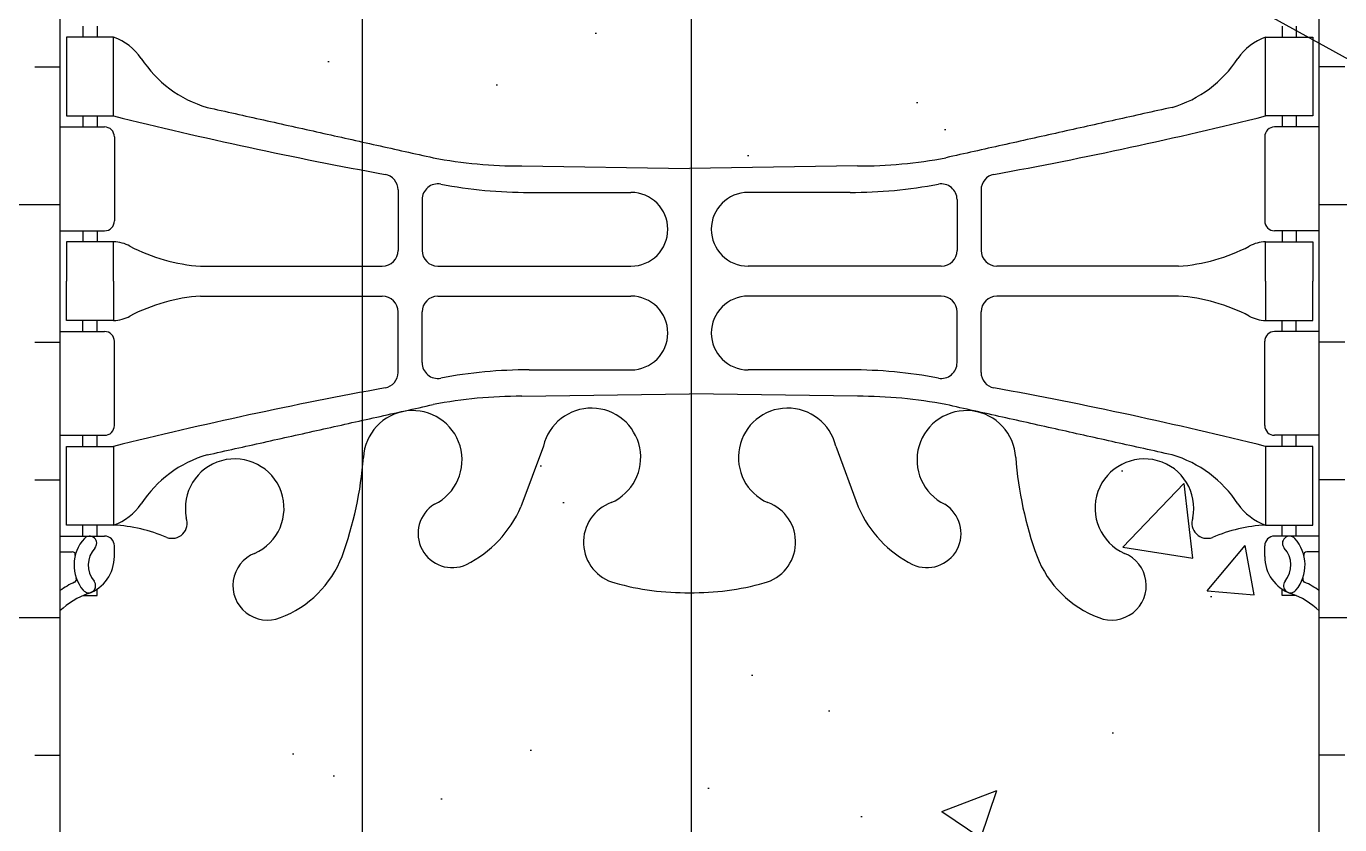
# Model space of a CAD drawing. Header units: inches. Extents: x 16 to 68.3, y 21.2 to 93.9.
# Drawn here: x 41.79 to 50.14, y 75.61 to 80.68 of the extents above; entities that cross this region are included whole.
import ezdxf

# ---------------------------------------------------------------- set-up
doc = ezdxf.new("R2010")
doc.units = ezdxf.units.IN
doc.header["$LTSCALE"] = 0.5
doc.header["$MEASUREMENT"] = 0
for name, color, linetype in [('HATCH', 12, 'Continuous'), ('line25', 2, 'Continuous'), ('LINE3', 3, 'Continuous'), ('TEXT', 4, 'Continuous'), ('Web_Edge', 9, 'Continuous')]:
    doc.layers.add(name, color=color, linetype=linetype)
doc.styles.add('DIM', font='romans.shx', dxfattribs={"width": 0.7})
doc.dimstyles.new('ext_12', dxfattribs={"dimscale": 12, "dimtxt": 0.09375, "dimasz": 0.09375, "dimexe": 0.09375, "dimexo": 0.0625, "dimgap": 0.0625, "dimtad": 1, "dimdec": 1, "dimzin": 3, "dimdsep": 46, "dimlunit": 4, "dimtxsty": 'DIM', "dimcen": 0.09, "dimdle": 0.09375, "dimclrt": 4, "dimadec": 0, "dimazin": 0, "dimtfac": 1, "dimtdec": 1, "dimtmove": 2, "dimatfit": 3, "dimfxl": 1, "dimfrac": 2, "dimtolj": 1, "dimtzin": 0, "dimarcsym": 0})
pattern_1 = [(50, (0, 0), (3.586300913003767, -0.3137606749129755), [0.375, -4.125]), (355, (0, 0), (-0.693756668065, 3.760960668500059), [0.3, -3.3]), (100.4514, (0.2988584, -0.0261467), (2.892546908570108, 3.447197710304768), [0.31870095, -3.50571056]), (46.18420000000001, (0, 1), (5.336205243128222, -0.8275950716450904), [0.5625, -6.1875]), (96.6356, (0.444683725, 0.931033465), (4.673313527743517, 4.870589354502209), [0.47805144, -5.258565]), (351.1842, (0, 1), (4.673309725668136, 4.870593004626623), [0.45, -4.95]), (21, (0.5, 0.75), (2.984535260592308, -2.013094453326694), [0.375, -4.125]), (326.0000000000001, (0.5, 0.75), (1.216576659607909, 3.625750225234265), [0.3, -3.3]), (71.4514, (0.748711165, 0.58224197), (4.20111314290745, 1.612652483549762), [0.31870095, -3.50571056]), (37.50000000000001, (0, 0), (0.06079927658645334, 1.664469269156557), [0, -3.26, 0, -3.35, 0, -3.3125]), (7.499999999999999, (0, 0), (1.315347687210743, 1.972058559411801), [0, -1.91, 0, -3.185, 0, -1.2625]), (327.5, (-1.115, 0), (2.669112180862045, -0.112774358671899), [0, -1.25, 0, -3.9, 0, -5.175]), (317.5, (-1.615, 0), (2.915930846711931, 0.5005249116615882), [0, -1.625, 0, -2.59, 0, -3.675])]

msp = doc.modelspace()

# ---------------------------------------------------------------- hatches: boundary and pattern name
at = {"layer": 'HATCH'}
h = msp.add_hatch(dxfattribs=at)
h.set_pattern_fill('INSUL', color=256, scale=7, style=0)
h.set_pattern_definition([(0, (-2884.155831338762, -322.0766072067573), (0, 2.625), []), (0, (-2884.155831338762, -321.2016072067573), (0, 2.625), [0.875, -0.875]), (0, (-2884.155831338762, -320.3266072067573), (0, 2.625), [0.875, -0.875])])
h.paths.add_polyline_path([(39.38075037272097, 74.93290685595431), (39.81825037272097, 74.93290685595431), (39.81825037272097, 75.43290685595431), (41.31825037272097, 75.43290685595431), (41.31825037272097, 74.93290685595431), (42.00575037272097, 74.93290685595431), (42.00575037272097, 92.93290685595431), (41.31825037272097, 92.93290685595431), (41.31825037272097, 93.43290685595431), (39.81825037272097, 93.43290685595431), (39.81825037272097, 92.93290685595431), (39.38075037272097, 92.93290685595431)])
h = msp.add_hatch(dxfattribs=at)
h.set_pattern_fill('INSUL', color=256, scale=7, style=0)
h.set_pattern_definition([(180, (2976.167332084206, -322.0766072067573), (0, 2.625), []), (180, (2976.167332084206, -321.2016072067573), (0, 2.625), [0.875, -0.875]), (180, (2976.167332084206, -320.3266072067573), (0, 2.625), [0.875, -0.875])])
h.paths.add_polyline_path([(52.63075037272097, 74.93290685595431), (52.19325037272097, 74.93290685595431), (52.19325037272051, 75.43290685595426), (50.69325037272097, 75.43290685595437), (50.69325037272097, 74.93290685595437), (50.00575037272097, 74.93290685595426), (50.00575037272097, 92.93290685595437), (50.69325037272097, 92.93290685595426), (50.69325037272097, 93.43290685595426), (52.19325037272051, 93.43290685595437), (52.19325037272097, 92.93290685595426), (52.63075037272097, 92.93290685595431)])
h = msp.add_hatch(dxfattribs=at)
h.set_pattern_fill('AR-CONC', color=256, scale=0.5)
h.set_pattern_definition([(49.99999999999999, (0, 0), (3.586300913003767, -0.3137606749129755), [0.375, -4.125]), (355, (0, 0), (-0.693756668065, 3.760960668500059), [0.3, -3.3]), (100.45144446, (0.298858405, -0.02614672), (2.89254423363556, 3.447199954843147), [0.3187009599999999, -3.505710559999999]), (46.18420000000001, (0, 1), (5.336206653357862, -0.8275964039653827), [0.5625, -6.1875]), (96.63563549, (0.444683725, 0.931033465), (4.673309728371142, 4.870593003872752), [0.47805171, -5.258568799999999]), (351.1841639899999, (0, 1), (4.673309725273866, 4.870593001349951), [0.45, -4.950000005]), (21, (0.5, 0.75), (2.984535260592308, -2.013094453326694), [0.375, -4.125]), (326.0000000000001, (0.5, 0.75), (1.216576659607909, 3.625750225234265), [0.3, -3.3]), (71.45144474, (0.74871127, 0.58224213), (4.201111883649856, 1.612655764031769), [0.31870095, -3.50571056]), (37.50000000000001, (0, 0), (0.06079927658645334, 1.664469269156557), [0, -3.26, 0, -3.35, 0, -3.3125]), (7.499999999999999, (0, 0), (1.315347687210743, 1.972058559411801), [0, -1.91, 0, -3.185, 0, -1.2625]), (327.5, (-1.115, 0), (2.669112180862045, -0.1127743586718988), [0, -1.25, 0, -3.9, 0, -5.175]), (317.5, (-1.615, 0), (2.915930846711931, 0.5005249116615886), [0, -1.625, 0, -2.59, 0, -3.675])])
edge = h.paths.add_edge_path()
edge.add_arc((49.65974737583271, 86.34523039092467), 0.4999999999999998, 46.21088882983787, 66.42182151813422)
edge.add_line((49.85974737586201, 86.80348796040747), (49.76974737586147, 86.80348796040059))
edge.add_line((49.76974737586147, 86.80348796040059), (49.76974737585874, 86.84521402032473))
edge.add_arc((49.9097473758427, 87.05233717210766), 0.2499999999999988, 180.0000000030875, 235.94420226187, ccw=False)
edge.add_line((49.6597473758427, 87.05233717209418), (49.65974737583906, 87.11983717210428))
edge.add_arc((49.72224737583906, 87.11983717210765), 0.06250000000000001, 89.99999999998698, 180.0000000030875, ccw=False)
edge.add_line((49.72224737583907, 87.18233717210765), (49.76974737583691, 87.18233717210764))
edge.add_line((49.76974737583691, 87.18233717210764), (49.76974737583237, 87.25233717210764))
edge.add_line((49.76974737583237, 87.25233717210764), (49.6647473758477, 87.25233717210764))
edge.add_arc((49.78715602700481, 87.59494103462791), 0.3638149041640578, 212.0424222806901, 250.3387412735826, ccw=False)
edge.add_arc((48.86403713168669, 86.98371098329338), 0.743499063761513, 34.22801950081571, 73.81071145721748)
edge.add_spline(control_points=[(49.07133327597398, 87.6977272060627), (47.63388327597409, 88.01818720606272)], knot_values=[0, 0, 1, 1], degree=1, periodic=0)
edge.add_arc((47.07754542795036, 85.08658239844536), 2.983926699701091, 79.25461642973926, 90.09946546446955)
edge.add_line((47.07236533425804, 88.07050460182438), (46.01729402065462, 88.08608661676334))
edge.add_line((46.01729402065462, 88.08608661676334), (46.01729402065461, 79.77972709514529))
edge.add_line((46.01729402065461, 79.77972709514529), (47.07236533425807, 79.79530911008425))
edge.add_arc((47.07754542795034, 82.77923131346327), 2.983926699701083, 269.9005345355316, 280.745383570264)
edge.add_spline(control_points=[(47.63388327597409, 79.84762650584591), (49.07133327597398, 80.16808650584593)], knot_values=[0, 0, 1, 1], degree=1, periodic=0)
edge.add_arc((48.86403713168669, 80.88210272861525), 0.7434990637615129, 286.1892885427836, 325.7719804991818)
edge.add_arc((49.78715602700481, 80.27087267728072), 0.3638149041640576, 109.66125872641629, 147.9575777193149, ccw=False)
edge.add_line((49.6647473758477, 80.61347653980098), (49.76974737583237, 80.61347653980098))
edge.add_line((49.76974737583237, 80.61347653980098), (49.76974737583691, 80.68347653980099))
edge.add_line((49.76974737583691, 80.68347653980099), (49.72224737583907, 80.68347653980098))
edge.add_arc((49.72224737583906, 80.74597653980098), 0.06250000000000001, 179.9999999969125, 270.000000000013, ccw=False)
edge.add_line((49.65974737583906, 80.74597653980435), (49.6597473758427, 80.81347653981445))
edge.add_arc((49.9097473758427, 80.81347653980097), 0.2499999999999989, 124.05579773813, 179.9999999969125, ccw=False)
edge.add_line((49.76974737585874, 81.0205996915839), (49.76974737586147, 81.06232575150804))
edge.add_line((49.76974737586147, 81.06232575150804), (49.85974737586201, 81.06232575150116))
edge.add_arc((49.65974737583271, 81.52058332098396), 0.4999999999999999, 293.5781784818658, 313.7891111701621)
edge.add_line((50.00575037272097, 81.15963744395481), (50.00575037272097, 86.70617626795382))
edge = h.paths.add_edge_path()
edge.add_line((46.01729402065462, 88.08608661676334), (46.00575037272141, 88.08625710125308))
edge.add_line((46.00575037272141, 88.08625710125308), (44.93913541118481, 88.07050460182438))
edge.add_arc((44.9339553174925, 85.08658239844536), 2.983926699701082, 89.90053453553061, 100.7453835702634)
edge.add_spline(control_points=[(44.37761746946876, 88.01818720606272), (43.92738470849633, 87.91781391267426)], knot_values=[0.6867837065828728, 0.6867837065828728, 1, 1], degree=1, periodic=0)
edge.add_line((43.92738470857714, 87.91781391269228), (43.92738470857714, 79.94799979921636))
edge.add_spline(control_points=[(43.92738470849633, 79.94799979923438), (44.37761746946876, 79.84762650584591)], knot_values=[0.6867837065828678, 0.6867837065828678, 1, 1], degree=1, periodic=0)
edge.add_arc((44.9339553174925, 82.77923131346327), 2.983926699701082, 259.2546164297359, 270.0994654644676)
edge.add_line((44.93913541118473, 79.79530911008425), (46.00575037272156, 79.77955661065555))
edge.add_line((46.00575037272156, 79.77955661065555), (46.01729402065461, 79.77972709514529))
edge.add_line((46.01729402065461, 79.77972709514529), (46.01729402065462, 88.08608661676334))
edge = h.paths.add_edge_path()
edge.add_spline(control_points=[(43.92738470857714, 87.91781391269227), (42.94016746946886, 87.6977272060627)], knot_values=[0, 0, 0.6867837066390796, 0.6867837066390796], degree=1, periodic=0)
edge.add_arc((43.14746361375615, 86.98371098329338), 0.743499063761513, 106.1892885427836, 145.7719804991715)
edge.add_arc((42.22434471843804, 87.59494103462791), 0.3638149041640575, 289.6612587264163, 327.9575777193354, ccw=False)
edge.add_line((42.34675336959515, 87.25233717210764), (42.24175336961048, 87.25233717210764))
edge.add_line((42.24175336961048, 87.25233717210764), (42.24175336960593, 87.18233717210764))
edge.add_line((42.24175336960593, 87.18233717210764), (42.28925336960377, 87.18233717210765))
edge.add_arc((42.28925336960378, 87.11983717210765), 0.06250000000000001, -3.0876208256813698e-09, 90.00000000001302, ccw=False)
edge.add_line((42.35175336960378, 87.11983717210428), (42.35175336960015, 87.05233717209418))
edge.add_arc((42.10175336960015, 87.05233717210766), 0.2499999999999988, 304.05579773812997, 359.9999999969125, ccw=False)
edge.add_line((42.2417533695841, 86.84521402032473), (42.24175336958137, 86.80348796040059))
edge.add_line((42.24175336958137, 86.80348796040059), (42.15175336958083, 86.80348796040747))
edge.add_arc((42.35175336961014, 86.34523039092467), 0.4999999999999997, 113.5781784818658, 133.7891111703061)
edge.add_line((42.00575037272097, 86.70617626795296), (42.00575037272097, 81.15963744395567))
edge.add_arc((42.35175336961014, 81.52058332098396), 0.4999999999999995, 226.2108888296939, 246.4218215181342)
edge.add_line((42.15175336958083, 81.06232575150116), (42.24175336958137, 81.06232575150804))
edge.add_line((42.24175336958137, 81.06232575150804), (42.2417533695841, 81.0205996915839))
edge.add_arc((42.10175336960015, 80.81347653980097), 0.2499999999999988, 3.087507138843648e-09, 55.944202261869975, ccw=False)
edge.add_line((42.35175336960015, 80.81347653981445), (42.35175336960378, 80.74597653980435))
edge.add_arc((42.28925336960378, 80.74597653980098), 0.06250000000000001, -90.00000000001302, 3.087507138843648e-09, ccw=False)
edge.add_line((42.28925336960377, 80.68347653980098), (42.24175336960593, 80.68347653980099))
edge.add_line((42.24175336960593, 80.68347653980099), (42.24175336961048, 80.61347653980098))
edge.add_line((42.24175336961048, 80.61347653980098), (42.34675336959515, 80.61347653980098))
edge.add_arc((42.22434471843805, 80.27087267728072), 0.3638149041640577, 32.042422280640494, 70.33874127358581, ccw=False)
edge.add_arc((43.14746361375615, 80.88210272861525), 0.7434990637615132, 214.2280195008409, 253.8107114572175)
edge.add_spline(control_points=[(42.94016746946886, 80.16808650584593), (43.92738470857714, 79.94799979921636)], knot_values=[0, 0, 0.6867837066390796, 0.6867837066390796], degree=1, periodic=0)
edge.add_line((43.92738470857714, 79.94799979921636), (43.92738470857714, 87.91781391269227))
edge = h.paths.add_edge_path()
edge.add_arc((49.65974737583271, 68.34523039092467), 0.4999999999999998, 46.21088882983787, 66.42182151813422)
edge.add_line((49.85974737586201, 68.80348796040747), (49.76974737586147, 68.80348796040059))
edge.add_line((49.76974737586147, 68.80348796040059), (49.76974737585874, 68.84521402032473))
edge.add_arc((49.9097473758427, 69.05233717210766), 0.2499999999999988, 180.0000000030875, 235.94420226187, ccw=False)
edge.add_line((49.6597473758427, 69.05233717209418), (49.65974737583906, 69.11983717210428))
edge.add_arc((49.72224737583906, 69.11983717210765), 0.06250000000000001, 89.99999999998698, 180.0000000030875, ccw=False)
edge.add_line((49.72224737583907, 69.18233717210765), (49.76974737583691, 69.18233717210764))
edge.add_line((49.76974737583691, 69.18233717210764), (49.76974737583237, 69.25233717210764))
edge.add_line((49.76974737583237, 69.25233717210764), (49.6647473758477, 69.25233717210764))
edge.add_arc((49.78715602700473, 69.59494103462794), 0.3638149041640578, 212.0424222804951, 250.33874127359678, ccw=False)
edge.add_arc((48.86403713168669, 68.98371098329338), 0.7434990637615126, 34.22801950091625, 73.81071145721643)
edge.add_spline(control_points=[(49.07133327597398, 69.6977272060627), (47.63388327597409, 70.01818720606272)], knot_values=[0, 0, 1, 1], degree=1, periodic=0)
edge.add_arc((47.07754542795036, 67.08658239844536), 2.98392669970109, 79.25461642973826, 90.09946546446818)
edge.add_line((47.07236533425811, 70.07050460182438), (46.01729402065461, 70.08608661676334))
edge.add_line((46.01729402065461, 70.08608661676334), (46.01729402065461, 67.18649998957106))
edge.add_arc((45.89694003433868, 66.85945341837021), 0.3484889406514577, 50.206941944660684, 69.79625397109521, ccw=False)
edge.add_arc((46.35678619018471, 66.9614043961476), 0.2890885121043847, 35.000000049744926, 144.999999950256, ccw=False)
edge.add_arc((46.73374488911767, 67.02908379061017), 0.1710930888453198, 35.00000004974447, 144.9999999502503, ccw=False)
edge.add_arc((47.0507625549502, 66.91694358144542), 0.2747678591514678, 20.067823958623023, 130.0678238591272, ccw=False)
edge.add_arc((47.53115746998198, 66.8555628542095), 0.2713891911863233, 35.00000004974447, 144.9999999502704, ccw=False)
edge.add_arc((47.85978813371104, 66.93677807643002), 0.1297947724258311, 35.000000049746575, 144.9999999502446, ccw=False)
edge.add_arc((48.01443782202094, 66.97738564492818), 0.05899763733755128, 98.46763984434159, 144.9999999502589, ccw=False)
edge.add_arc((47.99706292342111, 66.97738564492815), 0.05899763733755129, 35.00000004985583, 81.5323601557717, ccw=False)
edge.add_arc((48.15171261173085, 66.93677807642995), 0.1297947724258311, 35.000000049746575, 144.9999999501768, ccw=False)
edge.add_arc((48.48034327545997, 66.85556285420948), 0.2713891911863233, 35.00000004974447, 144.9999999502737, ccw=False)
edge.add_arc((48.96073819049172, 66.91694358144551), 0.2747678591514678, 49.93217614085802, 159.9321760413863, ccw=False)
edge.add_arc((49.2777558563243, 67.0290837906102), 0.1710930888453198, 35.00000004974447, 144.9999999502489, ccw=False)
edge.add_arc((49.65471455525726, 66.9614043961476), 0.2890885121043847, 35.000000049744926, 144.9999999502521, ccw=False)
edge.add_arc((50.11456071110332, 66.85945341837024), 0.3484889406514596, 108.1939553616794, 129.7930580553476, ccw=False)
edge.add_line((50.00575037272097, 67.19051965346148), (50.00575037272097, 68.70617626795382))
edge = h.paths.add_edge_path()
edge.add_line((46.01729402065461, 70.08608661676334), (46.00575037272142, 70.08625710125308))
edge.add_line((46.00575037272142, 70.08625710125308), (44.93913541118484, 70.07050460182438))
edge.add_arc((44.93395531749251, 67.08658239844536), 2.983926699701082, 89.90053453553048, 100.7453835702628)
edge.add_spline(control_points=[(44.37761746946876, 70.01818720606272), (43.92738470857714, 69.91781391269227)], knot_values=[0.6867837066390796, 0.6867837066390796, 1, 1], degree=1, periodic=0)
edge.add_line((43.92738470857714, 69.91781391269227), (43.92738470857714, 67.04741426064041))
edge.add_arc((44.07700893180284, 66.92615876084994), 0.1925884326882842, 35.000000049744926, 140.9786846608937, ccw=False)
edge.add_arc((44.38266751188758, 66.93306269264247), 0.1805517949427258, 35.000000049736684, 144.9999999503395, ccw=False)
edge.add_arc((44.66761295953486, 66.89657734210114), 0.1959448866285584, 24.37979492092802, 134.3797948213562, ccw=False)
edge.add_arc((45.02391568800157, 66.85294193211523), 0.2170908186462479, 35.00000004974743, 144.999999950316, ccw=False)
edge.add_arc((45.38539263390121, 66.84886940579547), 0.2241910515995041, 35.00000004974561, 144.9999999502162, ccw=False)
edge.add_arc((45.89694003433863, 66.85945341837022), 0.3484889406514577, 69.79625397108771, 160.2069418451645, ccw=False)
edge.add_line((46.01729402065461, 67.18649998957108), (46.01729402065461, 70.08608661676334))
edge = h.paths.add_edge_path()
edge.add_spline(control_points=[(43.92738470857714, 69.91781391269227), (42.94016746946886, 69.6977272060627)], knot_values=[0, 0, 0.6867837066390796, 0.6867837066390796], degree=1, periodic=0)
edge.add_arc((43.14746361375619, 68.98371098329339), 0.7434990637615129, 106.1892885427865, 145.7719804992229)
edge.add_arc((42.22434471843804, 69.59494103462791), 0.3638149041640574, 289.6612587264163, 327.95757771923536, ccw=False)
edge.add_line((42.34675336959515, 69.25233717210764), (42.24175336961048, 69.25233717210764))
edge.add_line((42.24175336961048, 69.25233717210764), (42.24175336960593, 69.18233717210764))
edge.add_line((42.24175336960593, 69.18233717210764), (42.28925336960377, 69.18233717210765))
edge.add_arc((42.28925336960378, 69.11983717210765), 0.06250000000000001, -3.0876208256813698e-09, 90.00000000001302, ccw=False)
edge.add_line((42.35175336960378, 69.11983717210428), (42.35175336960015, 69.05233717209418))
edge.add_arc((42.10175336960015, 69.05233717210766), 0.2499999999999988, 304.05579773812997, 359.9999999969125, ccw=False)
edge.add_line((42.2417533695841, 68.84521402032473), (42.24175336958137, 68.80348796040059))
edge.add_line((42.24175336958137, 68.80348796040059), (42.15175336958083, 68.80348796040747))
edge.add_arc((42.35175336961014, 68.34523039092467), 0.4999999999999998, 113.5781784818658, 133.7891111703061)
edge.add_line((42.00575037272097, 68.70617626795296), (42.00575037272097, 67.17379682228778))
edge.add_arc((42.0359991827129, 66.85021465889207), 0.3249929337289893, 35.000000049740606, 95.3405509028234, ccw=False)
edge.add_arc((42.46983697496431, 66.9192547438335), 0.20462521901779, 35.000000049743676, 144.9999999502806, ccw=False)
edge.add_arc((42.88395497268343, 66.86402260770089), 0.3009195096539231, 35.00000004974311, 144.9999999502307, ccw=False)
edge.add_arc((43.30793292852515, 66.91235072681684), 0.2166620053473131, 35.000000049746575, 144.9999999502617, ccw=False)
edge.add_arc((43.70233088828653, 66.88473474397489), 0.2648090020814063, 31.80222356554151, 144.999999950263, ccw=False)
edge.add_line((43.92738470857714, 67.02428611643661), (43.92738470857714, 69.91781391269227))
edge = h.paths.add_edge_path()
edge.add_arc((43.70233088828652, 66.8847347439749), 0.2648090020814058, 31.80222356553801, 144.9999999502553)
edge.add_arc((43.30793292852515, 66.91235072681691), 0.2166620053473131, 35.00000004973725, 144.9999999502564)
edge.add_arc((42.88395497268353, 66.86402260770086), 0.3009195096539232, 35.00000004977011, 144.9999999502434)
edge.add_arc((42.46983697496431, 66.9192547438335), 0.2046252190177865, 35.00000004971502, 144.9999999502817)
edge.add_arc((42.03599918271289, 66.85021465889207), 0.3249929337289882, 35.00000004974061, 95.34055090282214)
edge.add_line((42.00575037272097, 67.17379682228778), (42.00575037272097, 63.15963744395567))
edge.add_arc((42.35175336961015, 63.52058332098396), 0.5000000000000084, 226.2108888296927, 246.421821518132)
edge.add_line((42.15175336958082, 63.06232575150116), (42.24175336958137, 63.06232575150804))
edge.add_line((42.24175336958137, 63.06232575150804), (42.2417533695841, 63.0205996915839))
edge.add_arc((42.10175336960015, 62.81347653980097), 0.2499999999999989, 3.087507138843648e-09, 55.944202261869975, ccw=False)
edge.add_line((42.35175336960015, 62.81347653981445), (42.35175336960378, 62.74597653980435))
edge.add_arc((42.28925336960378, 62.74597653980098), 0.06250000000000001, -90.00000000001302, 3.087507138843648e-09, ccw=False)
edge.add_line((42.28925336960377, 62.68347653980098), (42.24175336960593, 62.68347653980099))
edge.add_line((42.24175336960593, 62.68347653980099), (42.24175336961048, 62.61347653980098))
edge.add_line((42.24175336961048, 62.61347653980098), (42.34675336959514, 62.61347653980098))
edge.add_arc((42.2243447184381, 62.27087267728071), 0.3638149041640577, 32.042422280519986, 70.33874127359502, ccw=False)
edge.add_arc((43.14746361375614, 62.88210272861525), 0.7434990637615073, 214.2280195009032, 253.8107114572246)
edge.add_spline(control_points=[(42.94016746946886, 62.16808650584593), (43.92738470857714, 61.94799979921636)], knot_values=[0, 0, 0.6867837066390796, 0.6867837066390796], degree=1, periodic=0)
edge.add_line((43.92738470857714, 61.94799979921636), (43.92738470857714, 67.02428611643661))
edge = h.paths.add_edge_path()
edge.add_arc((50.11456071110334, 66.85945341837024), 0.3484889406514552, 108.1939553616828, 129.7930580553527)
edge.add_arc((49.65471455525725, 66.96140439614757), 0.2890885121043847, 35.00000004974715, 144.9999999502552)
edge.add_arc((49.27775585632424, 67.02908379061023), 0.1710930888453198, 35.00000004971677, 144.9999999502437)
edge.add_arc((48.96073819049175, 66.91694358144548), 0.2747678591514645, 49.93217614088111, 159.9321760413896)
edge.add_arc((48.48034327545997, 66.8555628542095), 0.2713891911863218, 35.00000004973044, 144.9999999502554)
edge.add_arc((48.15171261173095, 66.93677807642995), 0.1297947724258311, 35.00000004979186, 144.9999999502534)
edge.add_arc((47.997062923421, 66.97738564492818), 0.05899763733755128, 35.00000004965683, 81.53236015565844)
edge.add_arc((48.01443782202133, 66.97738564492823), 0.05899763733754638, 98.4676398447251, 144.9999999506264)
edge.add_arc((47.85978813371108, 66.93677807642995), 0.1297947724258311, 35.00000004964745, 144.9999999502446)
edge.add_arc((47.53115746998196, 66.85556285420952), 0.2713891911863229, 35.00000004971962, 144.9999999502704)
edge.add_arc((47.05076255495018, 66.91694358144547), 0.2747678591514673, 20.06782395861975, 130.0678238591284)
edge.add_arc((46.73374488911767, 67.02908379061016), 0.1710930888453197, 35.00000004976688, 144.9999999502503)
edge.add_arc((46.35678619018472, 66.96140439614759), 0.2890885121043826, 35.00000004974566, 144.9999999502606)
edge.add_arc((45.89694003433861, 66.85945341837024), 0.3484889406514576, 50.2069419446434, 160.2069418451615)
edge.add_arc((45.38539263390121, 66.8488694057955), 0.2241910515995041, 35.00000004974556, 144.9999999502574)
edge.add_arc((45.02391568800156, 66.85294193211504), 0.2170908186462479, 35.00000004977353, 144.9999999502921)
edge.add_arc((44.66761295953485, 66.89657734210115), 0.1959448866285581, 24.37979492088711, 134.379794821415)
edge.add_arc((44.38266751188746, 66.93306269264231), 0.1805517949427259, 35.0000000497506, 144.9999999502782)
edge.add_arc((44.07700893180284, 66.92615876084994), 0.1925884326882838, 35.00000004974492, 140.9786846608937)
edge.add_line((43.92738470857714, 67.04741426064041), (43.92738470857714, 67.02428611643661))
edge.add_line((43.92738470857714, 67.02428611643661), (43.92738470857714, 61.94799979921636))
edge.add_spline(control_points=[(43.92738470857714, 61.94799979921636), (44.37761746946876, 61.84762650584591)], knot_values=[0.6867837066390796, 0.6867837066390796, 1, 1], degree=1, periodic=0)
edge.add_arc((44.93395531749255, 64.77923131346327), 2.983926699701084, 259.2546164297358, 270.0994654644759)
edge.add_line((44.93913541118521, 61.79530911008423), (46.00575037272137, 61.77955661065555))
edge.add_line((46.00575037272137, 61.77955661065555), (47.0723653342576, 61.79530911008423))
edge.add_arc((47.07754542795031, 64.77923131346327), 2.983926699701084, 269.900534535523, 280.7453835702624)
edge.add_spline(control_points=[(47.63388327597409, 61.84762650584591), (49.07133327597398, 62.16808650584593)], knot_values=[0, 0, 1, 1], degree=1, periodic=0)
edge.add_arc((48.86403713168669, 62.88210272861525), 0.7434990637615067, 286.1892885427754, 325.771980499191)
edge.add_arc((49.78715602700481, 62.27087267728072), 0.3638149041640575, 109.66125872641521, 147.9575777192956, ccw=False)
edge.add_line((49.6647473758477, 62.61347653980098), (49.76974737583237, 62.61347653980098))
edge.add_line((49.76974737583237, 62.61347653980098), (49.76974737583691, 62.68347653980098))
edge.add_line((49.76974737583691, 62.68347653980098), (49.72224737583907, 62.68347653980098))
edge.add_arc((49.72224737583906, 62.74597653980098), 0.06250000000000001, 179.9999999969125, 270.0000000000065, ccw=False)
edge.add_line((49.65974737583906, 62.74597653980435), (49.6597473758427, 62.81347653981445))
edge.add_arc((49.9097473758427, 62.81347653980097), 0.2499999999999989, 124.05579773813, 179.9999999969125, ccw=False)
edge.add_line((49.76974737585874, 63.0205996915839), (49.76974737586147, 63.06232575150804))
edge.add_line((49.76974737586147, 63.06232575150804), (49.85974737586203, 63.06232575150116))
edge.add_arc((49.65974737583269, 63.52058332098395), 0.500000000000009, 293.5781784818698, 313.7891111701645)
edge.add_line((50.00575037272097, 63.15963744395481), (50.00575037272097, 67.19051965346148))
h.paths.add_polyline_path([(43.92738470857714, 59.87046195964876, -0.05666383542022759), (43.8106950761902, 59.34908945506202, -0.2278381461859753), (43.40604329221746, 58.92489932244133, -1), (43.24261472081135, 59.33342239651192, 2.087231407577453), (42.80871529089081, 59.55823965476111, -0.6696014940937474), (42.67621289214439, 59.43795795806153, 0.08534784464098068), (42.34675336959596, 59.51347653980119), (42.24175336961048, 59.51347653980119), (42.24175336960593, 59.44347653980118), (42.28925336960377, 59.4434765398012, -0.4142135623889448), (42.35175336960378, 59.38097653979783), (42.35175336960015, 59.31347653978773, -0.249069420179816), (42.2417533695841, 59.10635338801828), (42.24175336958137, 59.06462732809413), (42.15175336958082, 59.06462732810101, 0.08841615068672898), (42.00575037272097, 58.9673156356465), (42.00575037272097, 56.93290685595431), (42.00575037272097, 56.17351817396133), (42.08463825211879, 56.41544100411528, -0.7257365567846111), (42.19074675275808, 56.43417373940805), (42.23965979623625, 56.28417373940795), (42.36574675275777, 56.28417373940805, -0.4142135623730794), (42.41574675275781, 56.23417373940809), (42.41574675275803, 56.20417373940796), (42.51574675275791, 56.20417373940802), (42.51574816860904, 55.38045836448606), (43.92738470857714, 55.1284321263021)])
h.paths.add_polyline_path([(45.97049846467532, 59.08302910389074, -0.06342882996162606), (45.53160993727732, 59.14496982517119, -0.7348724129815378), (45.50850633368972, 59.65600867187412, 1.61247353724821), (45.07696316916907, 60.01559687157845), (44.93432532698918, 59.62875201584627, -0.1637199698636485), (44.61249309361467, 59.2749352612876, -1.05916744043704), (44.40619781486122, 59.65681146325633, 1.629604377932075), (43.93513600632859, 59.95790248914238, -0.009281151891959898), (43.92738470857714, 59.87046195964875), (43.92738470857714, 55.1284321263021), (45.88246758959666, 54.77938180783107, -0.01255838567427906), (45.97049846467532, 54.78278455240077)])
h.paths.add_polyline_path([(50.00575037272097, 58.96731563564737, 0.0884161506860951), (49.85974737586203, 59.06462732810101), (49.76974737586147, 59.06462732809413), (49.76974737585874, 59.10635338801828, -0.2490694201798159), (49.6597473758427, 59.31347653978773), (49.65974737583906, 59.38097653979783, -0.4142135623889365), (49.72224737583907, 59.4434765398012), (49.76974737583691, 59.44347653980119), (49.76974737583237, 59.51347653980119), (49.66474737584695, 59.51347653980119, 0.08534784463976441), (49.33528785330294, 59.43795795806346, -0.6696014941017541), (49.20278545455154, 59.55823965475876, 2.087231407570266), (48.76888602462778, 59.3334223965135, -1), (48.60545745323475, 58.92489932243782, -0.2278381461899527), (48.20080566925255, 59.34908945506223, -0.06597968640273069), (48.07636473911437, 59.95790248914074, 1.62960437793008), (47.60530293057951, 59.65681146325758, -1.059167440434085), (47.39900765182669, 59.27493526128843, -0.1637199698631031), (47.07717541845362, 59.62875201584639), (46.93453757627378, 60.01559687157845, 1.612473537249848), (46.50299441175356, 59.65600867187399, -0.7348724129957874), (46.47989080815584, 59.14496982516855, -0.0735258378247976), (45.97049846467532, 59.08349321176225), (45.97049846467532, 54.7823203903462, -0.07352642755726718), (46.47989492204665, 54.72084388673586, -0.132790516546007), (46.60114556478735, 54.65107278392534), (47.30141735883828, 54.52604990376882, -0.03911831574373269), (47.39901176571029, 54.59087845061955, -0.5661006846896212), (47.73008564094121, 54.41957278275956, -0.07444126607771191), (48.1146881225805, 54.19735159485433, -0.03501258187443002), (48.20080978313455, 54.51672425684548, -0.2278381461853876), (48.60546156710629, 54.94091438946523, -1), (48.76889013850935, 54.53239131539328, 2.087231407590755), (49.20278956843229, 54.30757405715299, -0.3803920597852934), (49.49575399268557, 54.60267567730457), (49.49575399268409, 56.20417373940802), (49.59575399268417, 56.20417373940796), (49.59575399268418, 56.23417373940805, -0.4142135623733604), (49.64575399268422, 56.28417373940805), (49.77184094920574, 56.28417373940795), (49.81464549204337, 56.41544100411033, -0.7257365568518634), (49.9207539926857, 56.43417373940365), (50.00575037272097, 56.1735181739615), (50.00575037272097, 56.93290685595431)])
h.paths.add_polyline_path([(45.53161405117548, 54.72084388674019, -0.05082936706744496), (45.88246758959665, 54.77938180783107), (43.92738470857714, 55.1284321263021), (43.92738470857714, 53.995390058208, -0.0075958229865456), (43.9339709897413, 53.92384738045325, 1.753170910237371), (44.38490858165756, 54.22045551568675, -0.9407930192622284), (44.58842111833437, 54.60371873556855, -0.1730747606229338), (44.93432944087092, 54.23706169606058), (45.07696728305077, 53.85021684032849, 1.612473537246619), (45.50851044757197, 54.20980504003255, -0.7348724130076092)])
h.paths.add_polyline_path([(47.07717953233536, 54.23706169606058, -0.123808727381055), (47.30141735883827, 54.52604990376882), (46.60114556478734, 54.65107278392534, -0.5485519546029431), (46.50299852563395, 54.20980504003238, 1.612473537245531), (46.93454169015551, 53.85021684032849)])
h.paths.add_polyline_path([(43.92738470857714, 55.1284321263021), (42.51574816860904, 55.38045836448606), (42.51574950550775, 54.60267601743573, -0.3803970778955293), (42.80871940477263, 54.30757405714619, 2.087231407578331), (43.24261883469332, 54.53239131539478, -1), (43.40604740609324, 54.94091438946779, -0.2134499129943623), (43.79827316687745, 54.55171392248043, -0.06059869005666111), (43.92738470857714, 53.99539005820802)])
h.paths.add_polyline_path([(45.97049846467532, 49.86219003336015), (45.97049846467532, 46.00362367854868), (49.33460333083518, 46.00362367854868, 0.2681384484786097), (49.49575399268636, 46.15174719466334), (49.49575399268655, 47.62055685597348), (49.37575399269829, 47.82055685595483), (49.37575399269829, 47.93290685595511), (49.37575399269829, 48.04525685595493), (49.49575399268663, 48.24525685593642), (49.49575399268682, 49.71406651724404, 0.2681384484805035), (49.33460333083514, 49.86219003336015)])
h.paths.add_polyline_path([(45.97049846467532, 49.86219003336015), (42.67690564237114, 49.86219003336015, 0.2681558504668568), (42.51575073494089, 49.71405296119146), (42.51575073494089, 48.24525021896008), (42.6357467527437, 48.04525685595447), (42.6357467527437, 47.9329068559542), (42.6357467527437, 47.82055685595437), (42.51575073494089, 47.62056349294877), (42.51575073494089, 46.15176075071737, 0.2681558504668249), (42.67690564237111, 46.00362367854868), (45.97049846467532, 46.00362367854868)])
h.paths.add_polyline_path([(49.49575399268587, 41.26313803460423, -0.3803920597853901), (49.20278956843222, 41.55823965475555, 2.087231407643068), (48.76889013852001, 41.33342239651122, -1), (48.60546156709772, 40.92489932244681, -0.2134499129876757), (48.21323580632915, 41.3140997894275, -0.0699232591372946), (48.07636885299587, 41.95790248914482, 1.702394472336587), (47.62660039154672, 41.6453581962233, -0.9407930192596998), (47.42308785488346, 41.26209497633439, -0.1730747606274036), (47.07717953233534, 41.6287520158483), (46.93454169015551, 42.01559687158034, 1.612473537251582), (46.50299852563574, 41.65600867187576, -0.7348724130726708), (46.47989492198686, 41.14496982515663, -0.06847526279530537), (46.00575448660473, 41.08290685595624, -0.005025195847526104), (45.97049846467532, 41.08302915950805), (45.97049846467532, 38.30997476392538), (46.59343055670426, 38.93290685595431), (50.00575037272097, 38.93290685595431), (50.00575037272097, 39.69229553794727), (49.92075399268569, 39.43163997250516, -0.6000000000331527), (49.82075399268391, 39.43163997250076), (49.77184094920574, 39.58163997250088), (49.64575399268422, 39.58163997250078, -0.4142135623733604), (49.59575399268418, 39.63163997250078), (49.595753992684, 39.66163997250085), (49.49575399268409, 39.6616399725008)])
h.paths.add_polyline_path([(45.97049846467532, 41.08302915950805, -0.06342824119737661), (45.53161405115999, 41.14496982517286, -0.7348724129879809), (45.50851044757407, 41.65600867187722, 1.612473537240041), (45.07696728305077, 42.01559687158034), (44.93432944087093, 41.6287520158483, -0.1730747606225524), (44.58842111833545, 41.26209497634076, -0.940793019258798), (44.38490858165795, 41.64535819622208, 1.702394472345426), (43.93514012021023, 41.95790248914324, -0.06992325913730871), (43.79827316687653, 41.31409978942587, -0.2134499129893581), (43.40604740610281, 40.92489932244472, -1), (43.24261883469498, 41.3334223965147, 2.087231407569876), (42.80871940477253, 41.5582396547626, -0.3803970205195437), (42.51574956810772, 41.26313769836153), (42.51574675275791, 39.6616399725008), (42.415746752758, 39.66163997250086), (42.41574675275781, 39.63163997250049, -0.4142135623716955), (42.36574675275777, 39.58163997250078), (42.23965979623625, 39.58163997250088), (42.19074675275807, 39.43163997250075, -0.6000000000331899), (42.0907467527563, 39.43163997250517), (42.00575037272097, 39.69229553794743), (42.00575037272097, 38.93290685595431), (44.59343055670426, 38.93290685595431), (45.59343055670426, 39.93290685595431), (45.59343055670426, 38.93290685595431), (45.59343055670426, 37.93290685595431), (45.97049846467532, 38.30997476392537)])
h = msp.add_hatch(dxfattribs=at)
h.set_pattern_fill('AR-CONC', color=256, scale=0.5, style=0)
h.set_pattern_definition(pattern_1)
h.paths.add_polyline_path([(45.00575037272096, 77.8224622619458), (44.93432532698921, 77.62875201584635, -0.1730747606230874), (44.58841700445227, 77.26209497633815, -0.9407930192580641), (44.38490446777431, 77.6453581962192, 1.702394472353784), (43.93513600632848, 77.95790248914079, -0.06992325913715436), (43.79826905299515, 77.31409978942483, -0.2134499129908858), (43.40604329221833, 76.92489932244169, -1), (43.24261472078501, 77.33342239650148, 2.087231407704766), (42.80871529089085, 77.55823965476097, -0.669601494109265), (42.67621289214083, 77.43795795806302, 0.0853478446399556), (42.34675336959616, 77.51347653980119), (42.24175336961048, 77.51347653980119), (42.24175336960594, 77.44347653980118), (42.28925336960378, 77.4434765398012, -0.4142135623864142), (42.35175336960378, 77.38097653979835), (42.35175336960015, 77.31347653978216, -0.2490694201739034), (42.2417533695841, 77.10635338801828), (42.24175336958138, 77.06462732809412), (42.15175336958084, 77.06462732810101, 0.08841615068673862), (42.00575037272097, 76.9673156356465), (42.00575037272097, 74.93290685595431), (42.00575037272097, 72.89849807626213, 0.08841615068673564), (42.15175336958083, 72.80118638380762), (42.24175336958138, 72.8011863838145), (42.2417533695841, 72.75946032389034, -0.2490694201798198), (42.35175336960015, 72.55233717212089), (42.35175336960378, 72.48483717211028, -0.4142135623864142), (42.28925336960378, 72.42233717210743), (42.24175336960593, 72.42233717210745), (42.24175336961048, 72.35233717210744), (42.34675336959594, 72.35233717210744, 0.08534784463998699), (42.67621289214075, 72.42785575384556, -0.6696014941096011), (42.80871529089086, 72.30757405714766, 2.087231407567003), (43.24261472081374, 72.53239131539566, -1), (43.40604329221857, 72.94091438946685, -0.2134499129906179), (43.79826905299499, 72.55171392248421, -0.06992325913718131), (43.93513600632846, 71.90791122276802, 1.702394472354129), (44.38490446777438, 72.22045551568938, -0.9407930192584633), (44.58841700445254, 72.60371873557035, -0.1730747606229911), (44.93432532698921, 72.23706169606228), (45.00575037272097, 72.04335144996278)])
h = msp.add_hatch(dxfattribs=at)
h.set_pattern_fill('AR-CONC', color=256, scale=0.5, style=0)
h.set_pattern_definition(pattern_1)
h.paths.add_polyline_path([(46.01729402065462, 77.08286886965824, -0.001645328817786123), (46.00575037272196, 77.08290685595429, -0.06847526280424085), (45.53160993727957, 77.14496982517059, -0.734872412983877), (45.50850633368898, 77.65600867187388, 1.612473537251058), (45.07696316916905, 78.0155968715784), (45.00575037272096, 77.82246226194583), (45.00575037272096, 72.04335144996281), (45.07696316916849, 71.85021684033174, 1.612473537249834), (45.50850633369033, 72.20980504003425, -0.7348724129876373), (45.53160993728063, 72.72084388673834, -0.06847526280385212), (46.00575037272035, 72.78290685595432, -0.00164532881801501), (46.01729402065462, 72.78294484225039)])
h.paths.add_polyline_path([(45.56944034210005, 71.92295497193143, -1), (45.19444034210005, 71.92295497193143, -1)], flags=16)
h = msp.add_hatch(dxfattribs=at)
h.set_pattern_fill('AR-CONC', color=256, scale=0.5, style=0)
h.set_pattern_definition(pattern_1)
h.paths.add_polyline_path([(50.00575037272096, 76.96731563564737, 0.08841615068609004), (49.85974737586204, 77.06462732810101), (49.76974737586146, 77.06462732809413), (49.76974737585874, 77.10635338801829, -0.2490694201798198), (49.6597473758427, 77.31347653978774), (49.65974737583906, 77.38097653979835, -0.4142135623864142), (49.72224737583906, 77.4434765398012), (49.76974737583691, 77.4434765398012), (49.76974737583237, 77.51347653980119), (49.6647473758469, 77.51347653980119, 0.08534784463997895), (49.33528785330212, 77.43795795806308, -0.6696014941097131), (49.20278545455199, 77.55823965476097, 2.087231407567003), (48.7688860246291, 77.33342239651297, -1), (48.60545745322425, 76.92489932244177, -0.2134499129907177), (48.21323169244776, 77.31409978942467, -0.06992325913717055), (48.07636473911437, 77.95790248914078, 1.702394472353678), (47.62659627766849, 77.64535819621923, -0.9407930192583336), (47.42308374099013, 77.26209497633837, -0.1730747606229203), (47.07717541845363, 77.62875201584635), (46.93453757627435, 78.01559687157689, 1.612473537250128), (46.50299441175259, 77.65600867187435, -0.7348724129848975), (46.4798908081639, 77.14496982517076, -0.06682240548530545), (46.01729402065462, 77.08286886965824), (46.01729402065462, 72.78294484225039, -0.06682240548521809), (46.47989080816331, 72.72084388673802, -0.7348724129838015), (46.50299441175387, 72.20980504003475, 1.612473537251058), (46.9345375762738, 71.85021684033023), (47.07717541845363, 72.23706169606228, -0.173074760623091), (47.42308374099058, 72.60371873557048, -0.9407930192578253), (47.62659627766854, 72.22045551568942, 1.702394472353784), (48.07636473911437, 71.90791122276784, -0.06992325913715436), (48.2132316924477, 72.5517139224838, -0.2134499129908858), (48.60545745322452, 72.94091438946694, -1), (48.76888602465783, 72.53239131540715, 2.087231407704766), (49.20278545455199, 72.30757405714766, -0.6696014941091581), (49.335287853302, 72.4278557538456, 0.085347844639961), (49.66474737584669, 72.35233717210744), (49.76974737583237, 72.35233717210744), (49.76974737583692, 72.42233717210745), (49.72224737583906, 72.42233717210743, -0.4142135623864142), (49.65974737583906, 72.48483717211028), (49.6597473758427, 72.55233717212647, -0.2490694201739033), (49.76974737585874, 72.75946032389035), (49.76974737586147, 72.8011863838145), (49.85974737586201, 72.80118638380762, 0.08841615068610513), (50.00575037272097, 72.89849807626126), (50.00575037272097, 74.93290685595431)])

# ---------------------------------------------------------------- linework, layer by layer
at = {"layer": 'line25'}
for p, q in [((42.00575037272097, 92.93290685595431), (42.00575037272097, 74.93290685595431)), ((50.00575037272097, 74.93290685595431), (50.00575037272097, 92.93290685595431))]:
    msp.add_line(p, q, dxfattribs=at)
at = {"layer": 'LINE3'}
for p, q in [((46.01729402065461, 67.18649998957106), (46.01729402065462, 92.93290685595434)), ((43.92738470857714, 50.20464454855377), (43.92738470857714, 91.51490384558605))]:
    msp.add_line(p, q, dxfattribs=at)
at = {"layer": 'Web_Edge'}
for p, q in [((42.15175336958077, 80.68347653980092), (42.15175336958077, 80.61347653980098)), ((42.24175336960593, 80.68347653980092), (42.24175336961048, 80.61347653980098)), ((49.76974737583691, 80.68347653980092), (49.76974737583237, 80.61347653980098)), ((49.85974737586207, 80.68347653980092), (49.85974737586207, 80.61347653980098)), ((42.15175336958077, 80.11347653980098), (42.15175336958077, 80.04347653980105)), ((42.24175336964413, 80.11347653980098), (42.24175336964868, 80.0434765398011)), ((49.76974737579872, 80.11347653980098), (49.76974737579417, 80.0434765398011)), ((49.85974737586207, 80.11347653980098), (49.85974737586207, 80.04347653980105)), ((42.00575037272097, 80.04347653980099), (42.28925336960378, 80.0434765398011)), ((50.00575037272188, 80.04347653980099), (49.72224737583906, 80.0434765398011)), ((42.35175336960378, 79.9809765398011), (42.35175336960378, 79.44597653980108)), ((49.65974737583906, 79.9809765398011), (49.65974737583906, 79.44597653980108)), ((44.9391354111865, 79.79530911008422), (46.00575746946856, 79.77955650584593)), ((47.07236533425635, 79.79530911008422), (46.00574327597428, 79.77955650584593)), ((44.1538074694688, 79.64355121989738), (44.15380746946789, 79.25878740308033)), ((44.98646989895792, 79.62742482274288), (45.63335121973046, 79.62742482274288)), ((47.02503084648492, 79.62742482274288), (46.37814952571239, 79.62742482274288)), ((47.85769327597404, 79.64355121989738), (47.85769327597495, 79.25878740308033)), ((44.30630746946849, 79.58149567608078), (44.30630746946849, 79.2587874259614)), ((47.70519327597435, 79.58149567608078), (47.70519327597435, 79.2587874259614)), ((42.00575037272097, 79.38347653980102), (42.28925336960378, 79.38347653980108)), ((42.15175336958032, 79.38347653980114), (42.15175336958032, 79.31347653980114)), ((42.24175336969142, 79.38347653980108), (42.24175336969597, 79.31347653980114)), ((50.00575037272188, 79.38347653980102), (49.72224737583906, 79.38347653980108)), ((49.76974737575142, 79.38347653980108), (49.76974737574687, 79.31347653980114)), ((49.85974737586253, 79.38347653980114), (49.85974737586253, 79.31347653980114)), ((42.89947746946859, 79.15800650584586), (44.05387511686308, 79.15878742596132)), ((44.4063074694684, 79.15878742596138), (45.63335121973046, 79.15878742596132)), ((47.60519327597444, 79.15878742596138), (46.37814952571239, 79.15878742596132)), ((49.11202327597425, 79.15800650584586), (47.95762562857976, 79.15878742596132)), ((42.89947746946859, 78.96894657375631), (44.05387511686308, 78.96816565364085)), ((44.4063074694684, 78.9681656536408), (45.63335121973046, 78.96816565364085)), ((47.60519327597444, 78.9681656536408), (46.37814952571239, 78.96816565364085)), ((49.11202327597425, 78.96894657375631), (47.95762562857976, 78.96816565364085)), ((44.1538074694688, 78.4834018597048), (44.15380746946789, 78.86816567652184)), ((44.30630746946849, 78.5454574035214), (44.30630746946849, 78.86816565364077)), ((47.70519327597435, 78.5454574035214), (47.70519327597435, 78.86816565364077)), ((47.85769327597404, 78.4834018597048), (47.85769327597495, 78.86816567652184)), ((42.15175336958032, 78.74347653980104), (42.15175336958032, 78.81347653980103)), ((42.24175336969142, 78.7434765398011), (42.24175336969597, 78.81347653980103)), ((49.76974737575142, 78.7434765398011), (49.76974737574687, 78.81347653980103)), ((49.85974737586253, 78.74347653980104), (49.85974737586253, 78.81347653980103)), ((42.00575037272097, 78.74347653980115), (42.28925336960378, 78.7434765398011)), ((50.00575037272188, 78.74347653980115), (49.72224737583906, 78.7434765398011)), ((42.35175336960378, 78.14597653980107), (42.35175336960378, 78.6809765398011)), ((49.65974737583906, 78.14597653980107), (49.65974737583906, 78.6809765398011)), ((44.98646989895792, 78.49952825685929), (45.63335121973046, 78.49952825685929)), ((47.02503084648492, 78.49952825685929), (46.37814952571239, 78.49952825685929)), ((44.9391354111865, 78.33164396951796), (46.00575746946856, 78.34739657375624)), ((47.07236533425635, 78.33164396951796), (46.00574327597428, 78.34739657375624)), ((42.00575037272097, 78.08347653980118), (42.28925336960378, 78.08347653980107)), ((42.15175336958077, 78.01347653980119), (42.15175336958077, 78.08347653980113)), ((42.24175336964413, 78.01347653980119), (42.24175336964868, 78.08347653980107)), ((50.00575037272188, 78.08347653980118), (49.72224737583906, 78.08347653980107)), ((49.76974737579872, 78.01347653980119), (49.76974737579417, 78.08347653980107)), ((49.85974737586207, 78.01347653980119), (49.85974737586207, 78.08347653980113)), ((45.07696316916849, 78.01559687157689), (44.93432532698921, 77.62875201584635)), ((46.93453757627435, 78.01559687157689), (47.07717541845363, 77.62875201584635)), ((42.00575037272097, 77.44347653980114), (42.28925336960378, 77.4434765398012)), ((42.15175336958077, 77.44347653980125), (42.15175336958077, 77.51347653980119)), ((42.24175336960593, 77.44347653980125), (42.24175336961048, 77.51347653980119)), ((50.00575037272188, 77.44347653980114), (49.72224737583906, 77.4434765398012)), ((49.76974737583691, 77.44347653980125), (49.76974737583237, 77.51347653980119)), ((49.85974737586207, 77.44347653980125), (49.85974737586207, 77.51347653980119)), ((42.35175336960015, 77.31347653978216), (42.35175336960378, 77.38097653979835)), ((49.6597473758427, 77.31347653978216), (49.65974737583906, 77.38097653979835)), ((42.00575037272097, 77.34347653980123), (42.0836289059896, 77.34347653980112)), ((50.00575037272188, 77.34347653980123), (49.92787183945325, 77.34347653980112)), ((42.24175336958137, 77.06462732809413), (42.2417533695841, 77.10635338801828)), ((49.76974737586147, 77.06462732809413), (49.76974737585874, 77.10635338801828)), ((42.15175336958077, 77.06462732810101), (42.24175336958137, 77.06462732809413)), ((49.85974737586207, 77.06462732810101), (49.76974737586147, 77.06462732809413))]:
    msp.add_line(p, q, dxfattribs=at)
for points in [[(42.04675336959576, 80.11347653980098), (42.34675336959594, 80.11347653980098), (42.34675336959594, 80.61347653980098), (42.04675336959576, 80.61347653980098)], [(49.96474737584708, 80.11347653980098), (49.6647473758469, 80.11347653980098), (49.6647473758469, 80.61347653980098), (49.96474737584708, 80.61347653980098)], [(42.04675336959576, 78.01347653980119), (42.34675336959594, 78.01347653980119), (42.34675336959594, 77.51347653980119), (42.04675336959576, 77.51347653980119)], [(49.96474737584708, 78.01347653980119), (49.6647473758469, 78.01347653980119), (49.6647473758469, 77.51347653980119), (49.96474737584708, 77.51347653980119)]]:
    msp.add_lwpolyline(points, close=True, dxfattribs=at)
for points in [[(42.34675336968098, 79.06347653980114), (42.34675336968098, 79.31347653980114), (42.0467533696808, 79.31347653980114), (42.0467533696808, 79.06347653980114)], [(49.66474737576186, 79.06347653980114), (49.66474737576186, 79.31347653980114), (49.96474737576204, 79.31347653980114), (49.96474737576204, 79.06347653980114)], [(42.34675336968098, 79.06347653980103), (42.34675336968098, 78.81347653980103), (42.0467533696808, 78.81347653980103), (42.0467533696808, 79.06347653980103)], [(49.66474737576186, 79.06347653980103), (49.66474737576186, 78.81347653980103), (49.96474737576204, 78.81347653980103), (49.96474737576204, 79.06347653980103)]]:
    msp.add_lwpolyline(points, dxfattribs=at)
for centre, radius, start, end in [((42.22434471843803, 80.27087267728072), 0.3638149041640656, 34.97751374817553, 70.33874127345723), ((49.78715602700481, 80.27087267728072), 0.3638149041640656, 109.6612587265428, 145.0224862518245), ((43.14746361375614, 80.88210272861525), 0.7434990637615071, 212.7919165278161, 253.8107114574971), ((48.8640371316867, 80.88210272861525), 0.7434990637615071, 286.1892885425028, 327.2080834721838), ((49.15535701607791, 107.5338465295151), 28.25303123538609, 256.0552188302859, 259.6343408131776), ((42.85614372936493, 107.5338465295151), 28.25303123538609, 280.3656591868219, 283.9447811697141), ((42.28925336960378, 79.9809765398011), 0.0625, 0, 90.00000000002606), ((49.72224737583906, 79.9809765398011), 0.0625, 89.99999999997395, 180), ((44.93395531749252, 82.77923131346327), 2.983926699701089, 259.254616429739, 270.0994654645017), ((47.07754542795033, 82.77923131346327), 2.983926699701089, 269.9005345354983, 280.745383570261), ((44.05380746946844, 79.64355121989766), 0.1, 359.9999999998371, 79.63434081307162), ((47.95769327597441, 79.64355121989766), 0.1, 100.3656591869284, 180.0000000001629), ((44.4063074694684, 79.58149567608078), 0.1, 79.25461642981814, 180), ((44.98128980526394, 82.61134702612193), 2.983926699701089, 259.254616429739, 270.0994654645017), ((45.63335121973046, 79.3931061243521), 0.2343186983907799, 270, 90), ((46.37814952571239, 79.3931061243521), 0.2343186983907799, 90, 270), ((47.0302109401789, 82.61134702612193), 2.983926699701089, 269.9005345354983, 280.745383570261), ((47.60519327597444, 79.58149567608078), 0.1, 0, 100.7453835701819), ((42.28925336960378, 79.44597653980108), 0.0625, 270.000000000026, 0), ((49.72224737583906, 79.44597653980108), 0.0625, 180, 269.9999999999739), ((42.3426306145941, 79.09479288041169), 0.218722518258797, 60.49374658855956, 88.91995365505842), ((42.98434935535965, 80.31463971284356), 1.159742907951804, 242.5843952407368, 265.8032493073773), ((49.02715139008319, 80.31463971284356), 1.159742907951804, 274.1967506926227, 297.4156047592631), ((49.66887013084875, 79.09479288041169), 0.218722518258797, 91.08004634494158, 119.5062534114404), ((44.05380746946798, 79.25878740308045), 0.1, 270.0387591052462, 359.9999999999251), ((44.4063074694684, 79.2587874259614), 0.1, 180, 270), ((47.60519327597444, 79.2587874259614), 0.1, 270, 0), ((47.95769327597486, 79.25878740308045), 0.1, 180.0000000000749, 269.9612408947538), ((42.98434935535965, 77.81231336675862), 1.159742907951804, 94.1967506926227, 117.4156047592631), ((44.05380746946798, 78.86816567652173), 0.1, 7.490842385782874e-11, 89.96124089475377), ((44.4063074694684, 78.86816565364077), 0.1, 90, 180), ((45.63335121973046, 78.73384695525007), 0.2343186983907799, 270, 90), ((46.37814952571239, 78.73384695525007), 0.2343186983907799, 90, 270), ((47.60519327597444, 78.86816565364077), 0.1, 0, 90), ((47.95769327597486, 78.86816567652173), 0.1, 90.03875910524626, 179.9999999999251), ((49.02715139008319, 77.81231336675862), 1.159742907951804, 62.58439524073686, 85.80324930737731), ((42.3426306145941, 79.03216019919049), 0.218722518258797, 271.0800463449416, 299.5062534114405), ((49.66887013084875, 79.03216019919049), 0.218722518258797, 240.4937465885596, 268.9199536550584), ((42.28925336960378, 78.6809765398011), 0.0625, 0, 89.99999999997395), ((49.72224737583906, 78.6809765398011), 0.0625, 90.00000000002606, 180), ((44.4063074694684, 78.5454574035214), 0.1, 180, 280.7453835701818), ((47.60519327597444, 78.5454574035214), 0.1, 259.2546164298182, 0), ((44.05380746946844, 78.48340185970451), 0.1, 280.3656591869283, 1.628443996909321e-10), ((44.98128980526394, 75.51560605348024), 2.983926699701089, 89.90053453549825, 100.745383570261), ((47.0302109401789, 75.51560605348024), 2.983926699701089, 79.2546164297386, 90.09946546450175), ((47.95769327597441, 78.48340185970451), 0.1, 179.9999999998372, 259.6343408130716), ((49.15535701607791, 50.59310655008707), 28.25303123538609, 100.3656591868224, 103.9447811697141), ((42.85614372936493, 50.59310655008707), 28.25303123538609, 76.0552188302859, 79.63434081317764), ((44.93395531749252, 75.3477217661389), 2.983926699701089, 89.90053453549825, 100.745383570261), ((47.07754542795033, 75.3477217661389), 2.983926699701089, 79.2546164297386, 90.09946546450175), ((44.24714090777456, 77.92700178896368), 0.3135313569610182, 296.0651741220457, 177.2642895890111), ((45.38194034210005, 77.9428587399772), 0.3135313569610182, 293.8083663361881, 166.5853660183838), ((46.62956040334279, 77.9428587399772), 0.3135313569610182, 13.41463398161618, 246.1916336638118), ((47.76435983766828, 77.92700178896368), 0.3135313569610182, 2.735710410988923, 243.9348258779543), ((42.28925336960378, 78.14597653980107), 0.0625, 269.9999999999739, 0), ((49.72224737583906, 78.14597653980107), 0.0625, 180, 270.000000000026), ((43.14746361375614, 77.24485035098692), 0.7434990637615071, 106.1892885425028, 147.2080834721839), ((41.5761378898053, 78.12295561121735), 2.364765241385946, 339.998492278527, 355.6105272071578), ((50.43536285563755, 78.12295561121735), 2.364765241385946, 184.3894727928422, 200.001507721473), ((48.8640371316867, 77.24485035098692), 0.7434990637615071, 32.79191652781612, 73.81071145749719), ((43.11604872919656, 77.62027246460391), 0.3135313569610182, 293.8083663361881, 191.4113785795539), ((48.89545201624628, 77.62027246460391), 0.3135313569610182, 348.5886214204461, 246.1916336638118), ((42.22434471843803, 77.85608040232145), 0.3638149041640656, 289.6612587265428, 325.0224862518245), ((44.49836368215233, 77.45994084350835), 0.2173766041081271, 121.4629889840327, 294.4735608195812), ((44.24761359462696, 77.93010809357352), 0.7499256556133269, 297.0295257392026, 336.3062471102753), ((45.60002396359801, 77.40410443121422), 0.2680134754942133, 109.9662478540821, 255.2108076408213), ((46.41147678184484, 77.40410443121422), 0.2680134754942133, 284.7891923591787, 70.03375214591797), ((47.76388715081589, 77.93010809357352), 0.7499256556133269, 203.6937528897239, 242.9704742607974), ((47.51313706329051, 77.45994084350835), 0.2173766041081271, 245.5264391804187, 58.53701101596728), ((49.78715602700481, 77.85608040232145), 0.3638149041640656, 214.9775137481755, 250.3387412734572), ((42.71769135179488, 77.52538847330854), 0.0967706443678472, 249.5669329944769, 19.84487066971627), ((49.29380939364796, 77.52538847330854), 0.0967706443678472, 160.1551293302837, 290.4330670055226), ((42.19422436858417, 77.39730986611809), 0.04500000000006049, 317.5391321572864, 137.5391321569804), ((42.28925336960378, 77.3809765398012), 0.0625, 359.9999999973945, 90), ((42.29188624040466, 76.51769757987418), 0.9972893957618358, 66.85329827606822, 86.84620835532922), ((49.71961450503818, 76.51769757987418), 0.9972893957618358, 93.15379164467079, 113.1467017239318), ((49.72224737583906, 77.3809765398012), 0.0625, 90, 180.0000000026055), ((49.81727637685867, 77.39730986611809), 0.04500000000006049, 42.46086784301963, 222.460867842713), ((42.34546077805521, 77.25891713346809), 0.25, 137.539132157208, 219.8854880037344), ((42.34546077805521, 77.25891713346809), 0.16, 137.5391321572475, 219.9999228010436), ((49.66603996738763, 77.25891713346809), 0.16, 320.0000771989564, 42.4608678427525), ((49.66603996738763, 77.25891713346809), 0.25, 320.1145119962655, 42.46086784279199), ((42.08383290181314, 77.32389408059484), 0.01958352171754351, 344.5099000626938, 90.59684418772727), ((42.10175336960015, 77.3134765398012), 0.25, 289.4712206353017, 359.999999995639), ((43.32432900649951, 77.12916085947072), 0.22, 111.8037479894416, 291.803747989442), ((43.16707968123524, 77.5579579399816), 0.6766585701930063, 290.6802528325035, 338.8761078469785), ((48.84442106420761, 77.5579579399816), 0.6766585701930063, 201.1238921530215, 249.3197471674964), ((48.68717173894333, 77.12916085947072), 0.22, 248.196252010558, 68.1962520105584), ((49.9097473758427, 77.3134765398012), 0.25, 180.000000004361, 250.5287793646983), ((49.92766784362971, 77.32389408059484), 0.01958352171754351, 89.40315581227274, 195.4900999373062), ((42.35175336961015, 76.60636975861823), 0.6, 114.9252292854749, 125.2167839521452), ((42.08967115905102, 77.16938736732916), 0.02103171283708721, 296.0042723403083, 16.53599595538341), ((42.18769440700021, 77.12802044012923), 0.04500919725254051, 220.81210079799, 38.55199935399845), ((45.99420672478823, 78.83688629734186), 1.754017427683611, 254.7081662546035, 270.3770812484059), ((46.01729402065462, 78.83688629734186), 1.754017427683611, 269.6229187515941, 285.2918337453965), ((49.82380633844264, 77.12802044012923), 0.04500919725254051, 141.4480006460016, 319.18789920201), ((49.92182958639182, 77.16938736732916), 0.02103171283708721, 163.4640040446166, 243.9957276596914), ((49.65974737583269, 76.60636975861823), 0.6, 54.78321604785479, 65.07477071452504), ((42.35175336961015, 76.60636975861823), 0.5, 109.4712206353017, 133.7891111703809), ((49.65974737583269, 76.60636975861823), 0.5, 46.21088882961905, 70.5287793646983)]:
    msp.add_arc(centre, radius, start, end, dxfattribs=at)
for points in [[(42.94016746946886, 80.16808650584593), (44.37761746946876, 79.84762650584591)], [(49.07133327597398, 80.16808650584593), (47.63388327597409, 79.84762650584591)], [(42.94016746946886, 77.95886657375624), (44.37761746946876, 78.27932657375626)], [(49.07133327597398, 77.95886657375624), (47.63388327597409, 78.27932657375626)]]:
    msp.add_open_spline(points, degree=1, dxfattribs=at)

# ---------------------------------------------------------------- leaders
at = {"layer": 'TEXT'}
msp.add_leader([(43.92738470857713, 83.93290685595434), (53.894333809702, 78.42748203669086), (54.82393109869423, 78.42748203669086)], dimstyle='ext_12', override={"dimgap": 0.0625, "dimtad": 0}, dxfattribs=at)

doc.saveas('drawing.dxf')
